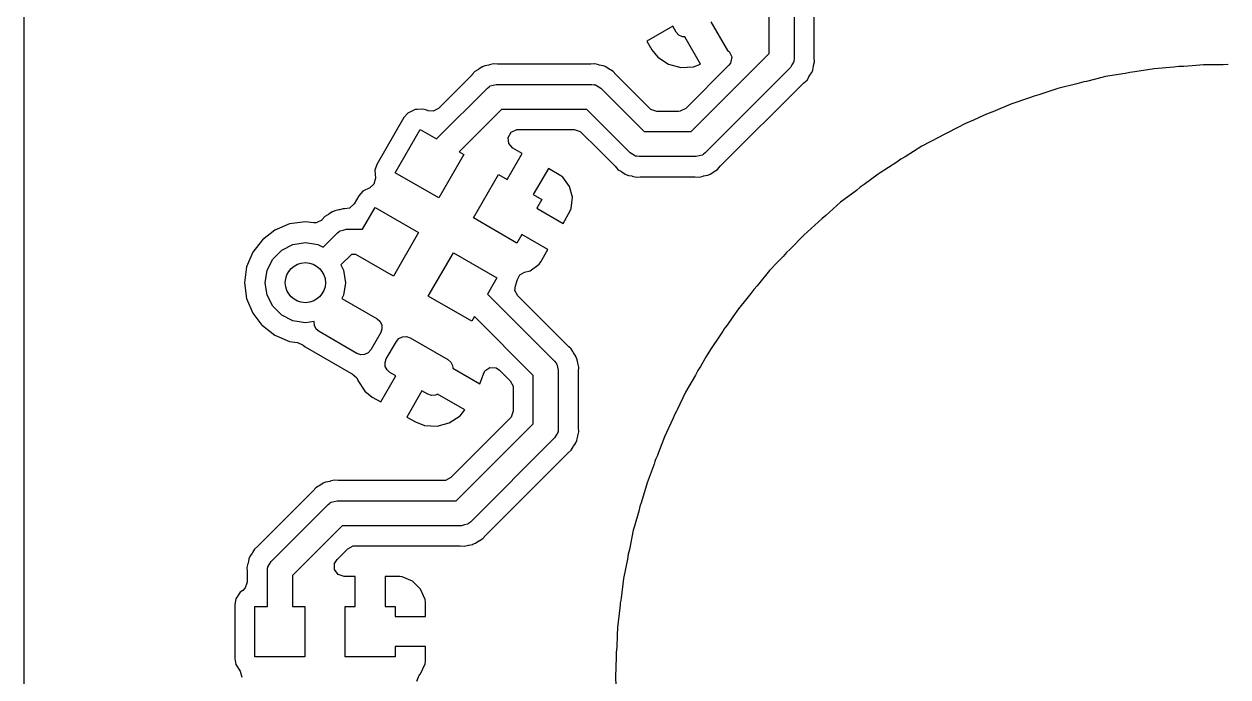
# Model space of a CAD drawing. Extents: x 2.677 to 3.622, y -2.835 to -1.89.
# Drawn here: x 2.6772 to 3.1495, y -2.3623 to -2.1061 of the extents above; entities that cross this region are included whole.
import ezdxf

# ---------------------------------------------------------------- set-up
doc = ezdxf.new("R2010")
doc.units = 0
doc.header["$MEASUREMENT"] = 0
doc.layers.add('BLACK', color=7, linetype='CONTINUOUS')

msp = doc.modelspace()

# ---------------------------------------------------------------- linework, layer by layer
at = {"layer": 'BLACK', "linetype": 'CONTINUOUS'}
for p, q in [((2.67719, -2.11282), (2.67719, -1.9685)), ((2.96949, -2.11765), (2.96949, -2.09692)), ((2.97933, -2.09488), (2.97933, -2.11969)), ((2.98722, -2.11904), (2.98722, -2.10125)), ((2.94667, -2.10521), (2.95317, -2.11645)), ((2.93175, -2.10691), (2.92152, -2.11282)), ((2.93308, -2.10921), (2.93175, -2.10691)), ((2.93409, -2.11037), (2.93308, -2.10921)), ((2.93547, -2.11105), (2.93409, -2.11037)), ((2.93645, -2.11111), (2.93547, -2.11105)), ((2.9426, -2.12177), (2.93645, -2.11111)), ((2.67719, -2.26027), (2.67719, -2.11282)), ((2.92152, -2.11282), (2.92347, -2.11619)), ((2.92347, -2.11619), (2.92582, -2.11909)), ((2.92582, -2.11909), (2.93, -2.12181)), ((2.93891, -2.14823), (2.96949, -2.11765)), ((2.95317, -2.11645), (2.9538, -2.1168)), ((2.9538, -2.1168), (2.95484, -2.11897)), ((2.95484, -2.11897), (2.9544, -2.12134)), ((2.97922, -2.12073), (2.97917, -2.12083)), ((2.97933, -2.11969), (2.97921, -2.12055)), ((2.97921, -2.12055), (2.97922, -2.12073)), ((2.98723, -2.11921), (2.98722, -2.11904)), ((2.98737, -2.12082), (2.98723, -2.11921)), ((2.85409, -2.12468), (2.85305, -2.12591)), ((2.8552, -2.12404), (2.85409, -2.12468)), ((2.85549, -2.12387), (2.8552, -2.12404)), ((2.85563, -2.12378), (2.85549, -2.12387)), ((2.85696, -2.12285), (2.85563, -2.12378)), ((2.85701, -2.12284), (2.85696, -2.12285)), ((2.85696, -2.12285), (2.85696, -2.12285)), ((2.85795, -2.12245), (2.85701, -2.12284)), ((2.858, -2.12242), (2.85795, -2.12245)), ((2.85959, -2.12214), (2.858, -2.12242)), ((2.858, -2.12242), (2.858, -2.12242)), ((2.85976, -2.1221), (2.85959, -2.12214)), ((2.86132, -2.12168), (2.85976, -2.1221)), ((2.86293, -2.12182), (2.86132, -2.12168)), ((2.86132, -2.12168), (2.86132, -2.12168)), ((2.8631, -2.12183), (2.86293, -2.12182)), ((2.89936, -2.12183), (2.8631, -2.12183)), ((2.89952, -2.12182), (2.89936, -2.12183)), ((2.90096, -2.1217), (2.89952, -2.12182)), ((2.90113, -2.12168), (2.90096, -2.1217)), ((2.90166, -2.12182), (2.90113, -2.12168)), ((2.90113, -2.12168), (2.90113, -2.12168)), ((2.90269, -2.1221), (2.90166, -2.12182)), ((2.90286, -2.12214), (2.90269, -2.1221)), ((2.90445, -2.12242), (2.90286, -2.12214)), ((2.9045, -2.12245), (2.90445, -2.12242)), ((2.90544, -2.12284), (2.9045, -2.12245)), ((2.9055, -2.12285), (2.90544, -2.12284)), ((2.90682, -2.12378), (2.9055, -2.12285)), ((2.9055, -2.12285), (2.9055, -2.12285)), ((2.90697, -2.12387), (2.90682, -2.12378)), ((2.90726, -2.12404), (2.90697, -2.12387)), ((2.90836, -2.12468), (2.90726, -2.12404)), ((2.9094, -2.12591), (2.90836, -2.12468)), ((2.93, -2.12181), (2.93, -2.12181)), ((2.93, -2.12181), (2.93482, -2.1231)), ((2.93482, -2.1231), (2.9398, -2.12284)), ((2.93482, -2.1231), (2.93482, -2.1231)), ((2.95373, -2.12224), (2.93678, -2.13919)), ((2.9398, -2.12284), (2.9426, -2.12177)), ((2.9398, -2.12284), (2.9398, -2.12284)), ((2.97789, -2.12316), (2.94442, -2.15663)), ((2.9544, -2.12134), (2.95373, -2.12224)), ((2.97847, -2.1221), (2.97789, -2.12316)), ((2.97913, -2.12107), (2.97847, -2.1221)), ((2.97917, -2.12083), (2.97913, -2.12107)), ((2.98528, -2.12651), (2.9862, -2.12518)), ((2.9862, -2.12518), (2.98622, -2.12513)), ((2.98622, -2.12513), (2.98661, -2.12419)), ((2.98661, -2.12419), (2.98664, -2.12414)), ((2.98664, -2.12414), (2.98692, -2.12254)), ((2.98664, -2.12414), (2.98664, -2.12414)), ((2.98664, -2.12414), (2.98664, -2.12414)), ((2.98692, -2.12254), (2.98695, -2.12238)), ((2.98695, -2.12238), (2.98737, -2.12082)), ((3.10917, -2.12545), (3.10153, -2.12669)), ((3.11046, -2.12518), (3.10917, -2.12545)), ((3.11107, -2.12506), (3.11046, -2.12518)), ((3.11298, -2.12483), (3.11107, -2.12506)), ((3.11107, -2.12506), (3.11107, -2.12506)), ((3.11107, -2.12506), (3.11107, -2.12506)), ((3.12063, -2.12359), (3.11298, -2.12483)), ((3.12836, -2.12296), (3.12063, -2.12359)), ((3.13027, -2.12273), (3.12836, -2.12296)), ((3.13114, -2.12269), (3.13027, -2.12273)), ((3.13027, -2.12273), (3.13027, -2.12273)), ((3.13027, -2.12273), (3.13027, -2.12273)), ((3.13027, -2.12273), (3.13027, -2.12273)), ((3.1322, -2.12265), (3.13114, -2.12269)), ((3.13703, -2.12226), (3.1322, -2.12265)), ((3.13993, -2.12203), (3.13703, -2.12226)), ((3.14768, -2.12203), (3.13993, -2.12203)), ((3.14961, -2.12195), (3.14768, -2.12203)), ((2.85294, -2.12604), (2.83979, -2.13918)), ((2.85305, -2.12591), (2.85294, -2.12604)), ((2.8601, -2.13033), (2.86129, -2.13007)), ((2.86129, -2.13007), (2.86245, -2.12972)), ((2.86245, -2.12972), (2.9, -2.12972)), ((2.9, -2.12972), (2.90087, -2.12985)), ((2.90087, -2.12985), (2.90105, -2.12984)), ((2.90105, -2.12984), (2.90114, -2.12989)), ((2.90114, -2.12989), (2.90139, -2.12992)), ((2.90139, -2.12992), (2.90241, -2.13058)), ((2.90952, -2.12604), (2.9094, -2.12591)), ((2.92267, -2.13919), (2.90952, -2.12604)), ((2.95046, -2.16176), (2.98302, -2.1292)), ((2.98302, -2.1292), (2.98314, -2.12909)), ((2.98314, -2.12909), (2.98438, -2.12805)), ((2.98438, -2.12805), (2.98519, -2.12665)), ((2.98519, -2.12665), (2.98528, -2.12651)), ((3.09025, -2.12947), (3.08273, -2.13132)), ((3.09211, -2.12893), (3.09025, -2.12947)), ((3.09298, -2.12875), (3.09211, -2.12893)), ((3.09211, -2.12893), (3.09211, -2.12893)), ((3.09211, -2.12893), (3.09211, -2.12893)), ((3.094, -2.12854), (3.09298, -2.12875)), ((3.10059, -2.12692), (3.094, -2.12854)), ((3.10153, -2.12669), (3.10059, -2.12692)), ((3.10153, -2.12669), (3.10153, -2.12669)), ((3.10153, -2.12669), (3.10153, -2.12669)), ((2.83906, -2.15109), (2.85897, -2.13117)), ((2.85897, -2.13117), (2.85968, -2.13064)), ((2.85968, -2.13064), (2.85979, -2.13051)), ((2.85979, -2.13051), (2.8599, -2.13048)), ((2.8599, -2.13048), (2.8601, -2.13033)), ((2.90241, -2.13058), (2.90348, -2.13117)), ((2.90348, -2.13117), (2.92054, -2.14823)), ((3.07353, -2.13431), (3.07172, -2.135)), ((3.07538, -2.13378), (3.07353, -2.13431)), ((3.08273, -2.13132), (3.07538, -2.13378)), ((2.83058, -2.13962), (2.82776, -2.14101)), ((2.83147, -2.13956), (2.83058, -2.13962)), ((2.83058, -2.13962), (2.83058, -2.13962)), ((2.83371, -2.13941), (2.83147, -2.13956)), ((2.83476, -2.13977), (2.83371, -2.13941)), ((2.83371, -2.13941), (2.83371, -2.13941)), ((2.83371, -2.13941), (2.83371, -2.13941)), ((2.83979, -2.13918), (2.83765, -2.14028)), ((2.86449, -2.13957), (2.84788, -2.15618)), ((2.89796, -2.13957), (2.86449, -2.13957)), ((2.91502, -2.15663), (2.89796, -2.13957)), ((2.92314, -2.13959), (2.92267, -2.13919)), ((2.92543, -2.14033), (2.92314, -2.13959)), ((2.93678, -2.13919), (2.93463, -2.14029)), ((3.06437, -2.13745), (3.05724, -2.14049)), ((3.07172, -2.135), (3.06437, -2.13745)), ((3.06437, -2.13745), (3.06437, -2.13745)), ((2.82621, -2.14277), (2.81559, -2.16117)), ((2.82776, -2.14101), (2.82621, -2.14277)), ((2.83579, -2.14012), (2.83476, -2.13977)), ((2.83765, -2.14028), (2.83579, -2.14012)), ((2.93402, -2.14033), (2.92543, -2.14033)), ((2.93463, -2.14029), (2.93402, -2.14033)), ((3.04965, -2.14373), (3.04656, -2.14504)), ((3.05369, -2.142), (3.04965, -2.14373)), ((3.05543, -2.14118), (3.05369, -2.142)), ((3.05724, -2.14049), (3.05543, -2.14118)), ((3.05543, -2.14118), (3.05543, -2.14118)), ((2.82282, -2.16444), (2.83266, -2.14739)), ((2.83266, -2.14739), (2.83906, -2.15109)), ((2.86713, -2.15055), (2.86834, -2.14846)), ((2.86834, -2.14846), (2.87054, -2.14748)), ((2.87054, -2.14748), (2.87094, -2.14746)), ((2.87094, -2.14746), (2.89308, -2.14746)), ((2.89308, -2.14746), (2.89537, -2.1482)), ((2.89537, -2.1482), (2.89583, -2.1486)), ((2.89583, -2.1486), (2.90243, -2.1552)), ((2.92054, -2.14823), (2.93891, -2.14823)), ((3.0397, -2.14864), (3.03795, -2.14947)), ((3.04656, -2.14504), (3.0397, -2.14864)), ((3.04656, -2.14504), (3.04656, -2.14504)), ((3.04656, -2.14504), (3.04656, -2.14504)), ((2.86738, -2.15294), (2.86713, -2.15055)), ((2.869, -2.15473), (2.86738, -2.15294)), ((3.03268, -2.15232), (3.02942, -2.15404)), ((3.03628, -2.15044), (3.03268, -2.15232)), ((3.03795, -2.14947), (3.03628, -2.15044)), ((3.03795, -2.14947), (3.03795, -2.14947)), ((2.84971, -2.15724), (2.83986, -2.17428)), ((2.84788, -2.15618), (2.84971, -2.15724)), ((2.86675, -2.16708), (2.87266, -2.15685)), ((2.87266, -2.15685), (2.869, -2.15473)), ((2.90243, -2.1552), (2.90899, -2.16176)), ((2.91609, -2.15721), (2.91502, -2.15663)), ((2.91712, -2.15787), (2.91609, -2.15721)), ((2.91736, -2.15791), (2.91712, -2.15787)), ((2.91746, -2.15796), (2.91736, -2.15791)), ((2.91763, -2.15795), (2.91746, -2.15796)), ((2.9185, -2.15807), (2.91763, -2.15795)), ((2.94094, -2.15807), (2.9185, -2.15807)), ((2.94211, -2.15773), (2.94094, -2.15807)), ((2.9433, -2.15747), (2.94211, -2.15773)), ((2.9435, -2.15732), (2.9433, -2.15747)), ((2.94361, -2.15729), (2.9435, -2.15732)), ((2.94372, -2.15716), (2.94361, -2.15729)), ((2.94442, -2.15663), (2.94372, -2.15716)), ((3.02287, -2.15818), (3.0212, -2.15914)), ((3.02942, -2.15404), (3.02287, -2.15818)), ((3.02942, -2.15404), (3.02942, -2.15404)), ((2.81559, -2.16117), (2.81484, -2.16339)), ((2.88289, -2.16275), (2.87698, -2.17298)), ((2.88783, -2.1656), (2.88289, -2.16275)), ((2.88289, -2.16275), (2.88289, -2.16275)), ((2.90899, -2.16176), (2.9091, -2.16188)), ((2.9091, -2.16188), (2.91014, -2.16312)), ((2.91014, -2.16312), (2.91061, -2.16339)), ((2.94791, -2.16393), (2.94931, -2.16312)), ((2.94931, -2.16312), (2.95035, -2.16188)), ((2.95035, -2.16188), (2.95046, -2.16176)), ((3.01961, -2.16024), (3.01306, -2.16438)), ((3.0212, -2.15914), (3.01961, -2.16024)), ((3.0212, -2.15914), (3.0212, -2.15914)), ((2.81504, -2.16654), (2.81445, -2.16888)), ((2.81484, -2.16339), (2.81484, -2.16339)), ((2.81484, -2.16339), (2.81504, -2.16654)), ((2.83986, -2.17428), (2.82282, -2.16444)), ((2.8535, -2.18216), (2.86335, -2.16511)), ((2.86335, -2.16511), (2.86675, -2.16708)), ((2.88783, -2.16561), (2.88783, -2.1656)), ((2.88862, -2.1662), (2.88783, -2.16561)), ((2.89123, -2.16976), (2.88862, -2.1662)), ((2.88862, -2.1662), (2.88862, -2.1662)), ((2.91061, -2.16339), (2.91154, -2.16393)), ((2.91154, -2.16393), (2.91168, -2.16402)), ((2.91168, -2.16402), (2.913, -2.16494)), ((2.913, -2.16494), (2.91306, -2.16496)), ((2.91306, -2.16496), (2.914, -2.16535)), ((2.914, -2.16535), (2.91405, -2.16538)), ((2.91405, -2.16538), (2.9144, -2.16544)), ((2.9144, -2.16544), (2.91564, -2.16566)), ((2.91564, -2.16566), (2.91581, -2.16569)), ((2.91581, -2.16569), (2.91737, -2.16611)), ((2.91737, -2.16611), (2.91898, -2.16597)), ((2.91898, -2.16597), (2.91915, -2.16596)), ((2.91915, -2.16596), (2.9403, -2.16596)), ((2.9403, -2.16596), (2.94047, -2.16597)), ((2.94047, -2.16597), (2.94208, -2.16611)), ((2.94208, -2.16611), (2.94364, -2.16569)), ((2.94364, -2.16569), (2.94381, -2.16566)), ((2.94381, -2.16566), (2.9454, -2.16538)), ((2.9454, -2.16538), (2.94545, -2.16535)), ((2.94545, -2.16535), (2.94639, -2.16496)), ((2.94639, -2.16496), (2.9464, -2.16496)), ((2.9464, -2.16496), (2.94644, -2.16494)), ((2.94644, -2.16494), (2.94777, -2.16402)), ((2.94777, -2.16402), (2.94791, -2.16393)), ((3.01229, -2.16496), (3.00686, -2.16904)), ((3.01306, -2.16438), (3.01229, -2.16496)), ((3.01306, -2.16438), (3.01306, -2.16438)), ((3.01306, -2.16438), (3.01306, -2.16438)), ((2.81004, -2.17169), (2.8085, -2.17346)), ((2.81288, -2.1703), (2.81004, -2.17169)), ((2.81445, -2.16888), (2.81288, -2.1703)), ((2.89237, -2.17403), (2.89123, -2.16976)), ((3.00378, -2.17136), (2.99758, -2.17601)), ((3.00527, -2.17013), (3.00378, -2.17136)), ((3.00686, -2.16904), (3.00527, -2.17013)), ((3.00527, -2.17013), (3.00527, -2.17013)), ((2.80664, -2.17667), (2.80485, -2.17828)), ((2.8085, -2.17346), (2.80664, -2.17667)), ((2.87698, -2.17298), (2.88039, -2.17495)), ((2.88039, -2.17495), (2.87842, -2.17836)), ((2.8919, -2.17842), (2.89237, -2.17403)), ((2.89237, -2.17403), (2.89237, -2.17403)), ((2.99758, -2.17601), (2.99178, -2.18115)), ((2.79522, -2.18156), (2.79418, -2.18279)), ((2.79639, -2.18087), (2.79522, -2.18156)), ((2.79661, -2.18075), (2.79639, -2.18087)), ((2.79676, -2.18066), (2.79661, -2.18075)), ((2.79808, -2.17973), (2.79676, -2.18066)), ((2.79814, -2.17972), (2.79808, -2.17973)), ((2.79808, -2.17973), (2.79808, -2.17973)), ((2.79908, -2.17933), (2.79814, -2.17972)), ((2.79913, -2.1793), (2.79908, -2.17933)), ((2.80072, -2.17902), (2.79913, -2.1793)), ((2.79913, -2.1793), (2.79913, -2.1793)), ((2.80089, -2.17898), (2.80072, -2.17902)), ((2.80245, -2.17856), (2.80089, -2.17898)), ((2.80293, -2.1786), (2.80245, -2.17856)), ((2.80245, -2.17856), (2.80245, -2.17856)), ((2.80485, -2.17828), (2.80293, -2.1786)), ((2.81002, -2.1866), (2.81494, -2.17808)), ((2.81494, -2.17808), (2.83199, -2.18792)), ((2.87055, -2.192), (2.8535, -2.18216)), ((2.87842, -2.17836), (2.88865, -2.18427)), ((2.88865, -2.18427), (2.8915, -2.17933)), ((2.8915, -2.17933), (2.8919, -2.17842)), ((2.8915, -2.17933), (2.8915, -2.17933)), ((2.8919, -2.17842), (2.8919, -2.17842)), ((2.99178, -2.18115), (2.99029, -2.18237)), ((2.77563, -2.1869), (2.77069, -2.19069)), ((2.78138, -2.18452), (2.77563, -2.1869)), ((2.77563, -2.1869), (2.77563, -2.1869)), ((2.78755, -2.18371), (2.78138, -2.18452)), ((2.78138, -2.18452), (2.78138, -2.18452)), ((2.7907, -2.18412), (2.78755, -2.18371)), ((2.78755, -2.18371), (2.78755, -2.18371)), ((2.79182, -2.18411), (2.7907, -2.18412)), ((2.79397, -2.18301), (2.79182, -2.18411)), ((2.79406, -2.18292), (2.79397, -2.18301)), ((2.79418, -2.18279), (2.79406, -2.18292)), ((2.80241, -2.18695), (2.80358, -2.1866)), ((2.80358, -2.1866), (2.81002, -2.1866)), ((2.88865, -2.18427), (2.88865, -2.18427)), ((2.98889, -2.18371), (2.98309, -2.18885)), ((2.99029, -2.18237), (2.98889, -2.18371)), ((2.77069, -2.19069), (2.7669, -2.19563)), ((2.77069, -2.19069), (2.77069, -2.19069)), ((2.79451, -2.19364), (2.8001, -2.18804)), ((2.8001, -2.18804), (2.8008, -2.18752)), ((2.8008, -2.18752), (2.80092, -2.18738)), ((2.80092, -2.18738), (2.80102, -2.18735)), ((2.80102, -2.18735), (2.80122, -2.1872)), ((2.80122, -2.1872), (2.80241, -2.18695)), ((2.83199, -2.18792), (2.82215, -2.20497)), ((2.87252, -2.18859), (2.87055, -2.192)), ((2.88275, -2.1945), (2.87252, -2.18859)), ((2.98309, -2.18885), (2.97773, -2.19444)), ((2.7669, -2.19563), (2.76452, -2.20138)), ((2.7669, -2.19563), (2.7669, -2.19563)), ((2.77481, -2.19829), (2.7783, -2.19481)), ((2.7783, -2.19481), (2.78269, -2.19257)), ((2.78269, -2.19257), (2.78755, -2.1918)), ((2.78755, -2.1918), (2.79242, -2.19257)), ((2.79242, -2.19257), (2.79451, -2.19364)), ((2.83579, -2.21284), (2.84563, -2.1958)), ((2.84563, -2.1958), (2.86268, -2.20564)), ((2.8799, -2.19943), (2.88275, -2.1945)), ((2.88275, -2.1945), (2.88275, -2.1945)), ((2.97633, -2.19577), (2.97505, -2.19722)), ((2.97773, -2.19444), (2.97633, -2.19577)), ((2.77258, -2.20268), (2.77481, -2.19829)), ((2.80562, -2.19645), (2.80147, -2.2006)), ((2.80147, -2.2006), (2.80253, -2.20268)), ((2.80738, -2.19645), (2.80562, -2.19645)), ((2.82215, -2.20497), (2.80738, -2.19645)), ((2.87574, -2.20284), (2.8793, -2.20023)), ((2.8793, -2.20023), (2.8799, -2.19943)), ((2.8793, -2.20023), (2.8793, -2.20023)), ((2.8799, -2.19943), (2.8799, -2.19943)), ((2.97293, -2.19943), (2.96969, -2.20281)), ((2.97505, -2.19722), (2.97293, -2.19943)), ((2.76452, -2.20138), (2.76371, -2.20755)), ((2.76452, -2.20138), (2.76452, -2.20138)), ((2.77181, -2.20755), (2.77258, -2.20268)), ((2.80253, -2.20268), (2.8033, -2.20755)), ((2.86268, -2.20564), (2.85898, -2.21203)), ((2.87082, -2.20634), (2.87169, -2.20452)), ((2.87169, -2.20452), (2.87351, -2.20343)), ((2.87351, -2.20343), (2.87574, -2.20284)), ((2.96968, -2.20281), (2.96478, -2.20881)), ((2.96969, -2.20281), (2.96968, -2.20281)), ((2.96968, -2.20281), (2.96968, -2.20281)), ((2.76371, -2.20755), (2.76371, -2.20755)), ((2.76371, -2.20755), (2.76452, -2.21372)), ((2.77258, -2.21242), (2.77181, -2.20755)), ((2.8033, -2.20755), (2.80253, -2.21242)), ((2.86979, -2.21063), (2.86995, -2.20876)), ((2.86995, -2.20876), (2.87066, -2.20669)), ((2.87066, -2.20669), (2.87078, -2.20632)), ((2.87066, -2.20669), (2.87066, -2.20669)), ((2.87078, -2.20632), (2.87082, -2.20634)), ((2.9635, -2.21026), (2.96234, -2.2118)), ((2.96478, -2.20881), (2.9635, -2.21026)), ((2.76452, -2.21372), (2.76452, -2.21372)), ((2.76452, -2.21372), (2.7669, -2.21947)), ((2.77481, -2.21681), (2.77258, -2.21242)), ((2.80253, -2.21242), (2.80187, -2.21372)), ((2.80187, -2.21372), (2.81568, -2.22169)), ((2.85283, -2.22269), (2.83579, -2.21284)), ((2.85898, -2.21203), (2.88537, -2.23842)), ((2.87089, -2.21277), (2.86979, -2.21063)), ((2.8905, -2.23238), (2.87089, -2.21277)), ((2.96077, -2.21372), (2.95744, -2.2178)), ((2.96234, -2.2118), (2.96077, -2.21372)), ((2.7669, -2.21947), (2.7669, -2.21947)), ((2.7669, -2.21947), (2.77051, -2.22418)), ((2.7783, -2.22029), (2.77481, -2.21681)), ((2.95744, -2.2178), (2.95523, -2.22101)), ((2.77051, -2.22418), (2.77069, -2.22441)), ((2.77069, -2.22441), (2.77563, -2.2282)), ((2.78269, -2.22253), (2.7783, -2.22029)), ((2.78755, -2.2233), (2.78269, -2.22253)), ((2.79107, -2.22274), (2.78755, -2.2233)), ((2.79104, -2.22284), (2.79107, -2.22274)), ((2.79114, -2.22437), (2.79104, -2.22284)), ((2.79182, -2.22575), (2.79114, -2.22437)), ((2.81568, -2.22169), (2.81683, -2.2227)), ((2.81683, -2.2227), (2.81751, -2.22408)), ((2.81751, -2.22408), (2.81761, -2.22561)), ((2.85389, -2.22086), (2.85283, -2.22269)), ((2.87697, -2.24394), (2.85389, -2.22086)), ((2.95304, -2.22418), (2.95229, -2.22518)), ((2.95523, -2.22101), (2.95304, -2.22418)), ((2.77563, -2.2282), (2.78138, -2.23058)), ((2.79297, -2.22677), (2.79182, -2.22575)), ((2.8078, -2.23533), (2.79297, -2.22677)), ((2.81712, -2.22707), (2.81318, -2.23389)), ((2.81761, -2.22561), (2.81712, -2.22707)), ((2.82427, -2.22946), (2.82565, -2.22878)), ((2.82565, -2.22878), (2.82718, -2.22868)), ((2.82718, -2.22868), (2.82863, -2.22917)), ((2.82863, -2.22917), (2.84346, -2.23773)), ((2.95026, -2.2282), (2.94645, -2.23373)), ((2.95085, -2.22736), (2.95026, -2.2282)), ((2.95138, -2.22652), (2.95085, -2.22736)), ((2.95188, -2.22572), (2.95138, -2.22652)), ((2.95229, -2.22518), (2.95188, -2.22572)), ((2.78138, -2.23058), (2.78442, -2.23098)), ((2.78442, -2.23098), (2.78645, -2.23196)), ((2.78645, -2.23196), (2.78646, -2.23195)), ((2.78646, -2.23195), (2.78649, -2.23198)), ((2.78649, -2.23198), (2.78659, -2.23202)), ((2.78659, -2.23202), (2.78667, -2.2321)), ((2.78667, -2.2321), (2.7867, -2.23212)), ((2.7867, -2.23212), (2.7867, -2.23212)), ((2.7867, -2.23212), (2.78749, -2.23272)), ((2.78749, -2.23272), (2.80539, -2.24305)), ((2.81318, -2.23389), (2.81217, -2.23504)), ((2.81932, -2.23743), (2.82325, -2.23061)), ((2.82325, -2.23061), (2.82427, -2.22946)), ((2.89062, -2.2325), (2.8905, -2.23238)), ((2.89089, -2.23272), (2.89062, -2.2325)), ((2.89186, -2.23353), (2.89089, -2.23272)), ((2.89248, -2.23462), (2.89186, -2.23353)), ((2.89186, -2.23353), (2.89186, -2.23353)), ((2.94645, -2.23373), (2.94487, -2.23646)), ((2.80926, -2.23582), (2.8078, -2.23533)), ((2.81079, -2.23572), (2.80926, -2.23582)), ((2.81217, -2.23504), (2.81079, -2.23572)), ((2.81882, -2.23889), (2.81932, -2.23743)), ((2.81892, -2.24042), (2.81882, -2.23889)), ((2.84346, -2.23773), (2.84462, -2.23875)), ((2.84462, -2.23875), (2.8453, -2.24012)), ((2.88537, -2.23842), (2.8859, -2.23912)), ((2.89267, -2.23493), (2.89248, -2.23462)), ((2.89276, -2.23508), (2.89267, -2.23493)), ((2.89368, -2.2364), (2.89276, -2.23508)), ((2.8937, -2.23646), (2.89368, -2.2364)), ((2.89368, -2.2364), (2.89368, -2.2364)), ((2.89368, -2.2364), (2.89368, -2.2364)), ((2.89409, -2.2374), (2.8937, -2.23646)), ((2.89412, -2.23745), (2.89409, -2.2374)), ((2.89418, -2.23781), (2.89412, -2.23745)), ((2.8944, -2.23904), (2.89418, -2.23781)), ((2.94487, -2.23646), (2.94257, -2.24044)), ((2.80539, -2.24305), (2.80539, -2.24305)), ((2.80539, -2.24305), (2.80594, -2.24329)), ((2.80594, -2.24329), (2.80774, -2.24488)), ((2.8196, -2.2418), (2.81892, -2.24042)), ((2.82076, -2.24281), (2.8196, -2.2418)), ((2.82306, -2.24414), (2.82076, -2.24281)), ((2.8453, -2.24012), (2.84536, -2.2411)), ((2.84536, -2.2411), (2.85602, -2.24725)), ((2.85719, -2.24417), (2.85796, -2.24218)), ((2.85796, -2.24218), (2.85998, -2.24087)), ((2.85998, -2.24087), (2.86238, -2.24099)), ((2.86238, -2.24099), (2.86374, -2.24187)), ((2.86374, -2.24187), (2.86793, -2.24607)), ((2.8859, -2.23912), (2.88603, -2.23924)), ((2.88603, -2.23924), (2.88606, -2.23934)), ((2.88606, -2.23934), (2.88621, -2.23954)), ((2.88621, -2.23954), (2.88647, -2.24073)), ((2.88647, -2.24073), (2.88681, -2.2419)), ((2.88681, -2.2419), (2.88681, -2.26496)), ((2.89443, -2.2392), (2.8944, -2.23904)), ((2.89485, -2.24076), (2.89443, -2.2392)), ((2.8947, -2.24254), (2.89471, -2.24237)), ((2.8947, -2.26432), (2.8947, -2.24254)), ((2.89471, -2.24237), (2.89485, -2.24076)), ((2.94154, -2.24208), (2.94064, -2.24379)), ((2.94257, -2.24044), (2.94154, -2.24208)), ((2.80774, -2.24488), (2.80815, -2.24585)), ((2.80815, -2.24585), (2.80816, -2.24588)), ((2.80816, -2.24588), (2.80816, -2.24588)), ((2.80816, -2.24588), (2.81088, -2.25007)), ((2.81715, -2.25437), (2.82306, -2.24414)), ((2.85602, -2.24725), (2.85709, -2.24446)), ((2.85709, -2.24443), (2.8571, -2.2444)), ((2.85709, -2.24446), (2.85709, -2.24443)), ((2.85709, -2.24446), (2.85709, -2.24446)), ((2.8571, -2.2444), (2.85716, -2.24416)), ((2.85716, -2.24416), (2.85719, -2.24417)), ((2.86793, -2.24607), (2.86903, -2.24821)), ((2.86903, -2.24821), (2.86907, -2.24882)), ((2.87697, -2.26292), (2.87697, -2.24394)), ((2.94064, -2.24379), (2.93677, -2.2505)), ((2.81088, -2.25007), (2.81378, -2.25242)), ((2.81378, -2.25242), (2.81378, -2.25242)), ((2.81378, -2.25242), (2.81715, -2.25437)), ((2.83329, -2.25004), (2.82738, -2.26027)), ((2.83559, -2.25137), (2.83329, -2.25004)), ((2.83705, -2.25187), (2.83559, -2.25137)), ((2.83858, -2.25176), (2.83705, -2.25187)), ((2.83946, -2.25133), (2.83858, -2.25176)), ((2.85011, -2.25748), (2.83946, -2.25133)), ((2.86907, -2.24882), (2.86907, -2.25804)), ((2.93677, -2.2505), (2.93345, -2.2575)), ((2.84823, -2.25981), (2.85011, -2.25748)), ((2.93345, -2.2575), (2.93316, -2.25804)), ((2.67719, -2.4093), (2.67719, -2.26027)), ((2.82738, -2.26027), (2.82738, -2.26027)), ((2.82738, -2.26027), (2.83076, -2.26222)), ((2.83076, -2.26222), (2.83424, -2.26356)), ((2.84404, -2.26253), (2.84823, -2.25981)), ((2.86793, -2.26079), (2.84465, -2.28407)), ((2.86833, -2.26033), (2.86793, -2.26079)), ((2.86907, -2.25804), (2.86833, -2.26033)), ((2.93179, -2.26099), (2.92847, -2.26799)), ((2.93255, -2.25921), (2.93179, -2.26099)), ((2.93316, -2.25804), (2.93255, -2.25921)), ((2.93255, -2.25921), (2.93255, -2.25921)), ((2.83424, -2.26356), (2.83424, -2.26356)), ((2.83424, -2.26356), (2.83923, -2.26382)), ((2.83923, -2.26382), (2.84404, -2.26253)), ((2.83923, -2.26382), (2.83923, -2.26382)), ((2.84404, -2.26253), (2.84404, -2.26253)), ((2.84678, -2.29311), (2.87697, -2.26292)), ((2.88661, -2.26635), (2.88595, -2.26737)), ((2.88665, -2.2661), (2.88661, -2.26635)), ((2.8867, -2.26601), (2.88665, -2.2661)), ((2.88681, -2.26496), (2.88669, -2.26583)), ((2.88669, -2.26583), (2.8867, -2.26601)), ((2.89443, -2.26766), (2.89485, -2.26609)), ((2.89471, -2.26449), (2.8947, -2.26432)), ((2.89485, -2.26609), (2.89471, -2.26449)), ((2.88537, -2.26844), (2.8523, -2.30151)), ((2.88595, -2.26737), (2.88537, -2.26844)), ((2.89186, -2.27332), (2.89267, -2.27193)), ((2.89267, -2.27193), (2.89276, -2.27178)), ((2.89276, -2.27178), (2.89323, -2.27111)), ((2.89323, -2.27111), (2.89368, -2.27046)), ((2.89368, -2.27046), (2.8937, -2.2704)), ((2.8937, -2.2704), (2.89409, -2.26946)), ((2.89409, -2.26946), (2.89412, -2.26941)), ((2.89412, -2.26941), (2.8944, -2.26782)), ((2.8944, -2.26782), (2.89443, -2.26766)), ((2.92847, -2.26799), (2.92572, -2.27523)), ((2.85834, -2.30664), (2.8905, -2.27448)), ((2.8905, -2.27448), (2.89062, -2.27436)), ((2.89062, -2.27436), (2.89186, -2.27332)), ((2.92568, -2.27533), (2.92496, -2.27701)), ((2.92572, -2.27523), (2.92568, -2.27533)), ((2.92435, -2.27884), (2.9216, -2.28609)), ((2.92473, -2.2777), (2.92435, -2.27884)), ((2.92496, -2.27701), (2.92473, -2.2777)), ((2.7955, -2.28583), (2.79456, -2.28622)), ((2.79555, -2.2858), (2.7955, -2.28583)), ((2.79714, -2.28552), (2.79555, -2.2858)), ((2.79555, -2.2858), (2.79555, -2.2858)), ((2.79731, -2.28549), (2.79714, -2.28552)), ((2.79887, -2.28507), (2.79731, -2.28549)), ((2.80048, -2.28521), (2.79887, -2.28507)), ((2.79887, -2.28507), (2.79887, -2.28507)), ((2.80064, -2.28522), (2.80048, -2.28521)), ((2.8419, -2.28522), (2.80064, -2.28522)), ((2.84251, -2.28517), (2.8419, -2.28522)), ((2.84465, -2.28407), (2.84251, -2.28517)), ((2.9216, -2.28609), (2.91945, -2.29353)), ((2.9216, -2.28609), (2.9216, -2.28609)), ((2.79048, -2.28943), (2.76895, -2.31096)), ((2.7906, -2.2893), (2.79048, -2.28943)), ((2.79164, -2.28806), (2.7906, -2.2893)), ((2.79271, -2.28744), (2.79164, -2.28806)), ((2.79303, -2.28726), (2.79271, -2.28744)), ((2.79318, -2.28716), (2.79303, -2.28726)), ((2.7945, -2.28624), (2.79318, -2.28716)), ((2.79456, -2.28622), (2.7945, -2.28624)), ((2.7945, -2.28624), (2.7945, -2.28624)), ((2.77408, -2.31699), (2.79652, -2.29455)), ((2.79652, -2.29455), (2.79722, -2.29402)), ((2.79722, -2.29402), (2.79734, -2.29389)), ((2.79734, -2.29389), (2.79744, -2.29386)), ((2.79744, -2.29386), (2.79764, -2.29371)), ((2.79764, -2.29371), (2.79883, -2.29345)), ((2.79883, -2.29345), (2.8, -2.29311)), ((2.8, -2.29311), (2.84678, -2.29311)), ((2.91884, -2.29536), (2.91838, -2.29724)), ((2.91945, -2.29353), (2.91884, -2.29536)), ((2.91838, -2.29724), (2.91666, -2.30315)), ((2.80204, -2.30295), (2.78248, -2.32251)), ((2.84882, -2.30295), (2.80204, -2.30295)), ((2.84999, -2.30261), (2.84882, -2.30295)), ((2.85118, -2.30235), (2.84999, -2.30261)), ((2.85138, -2.3022), (2.85118, -2.30235)), ((2.85148, -2.30217), (2.85138, -2.3022)), ((2.8516, -2.30204), (2.85148, -2.30217)), ((2.8523, -2.30151), (2.8516, -2.30204)), ((2.91621, -2.30474), (2.91467, -2.31227)), ((2.91622, -2.30468), (2.91621, -2.30474)), ((2.91666, -2.30315), (2.91622, -2.30468)), ((2.85432, -2.30982), (2.85564, -2.3089)), ((2.85564, -2.3089), (2.85578, -2.30881)), ((2.85578, -2.30881), (2.85718, -2.308)), ((2.85718, -2.308), (2.85822, -2.30676)), ((2.85822, -2.30676), (2.85834, -2.30664)), ((2.76669, -2.31365), (2.766, -2.31464)), ((2.76678, -2.31351), (2.76669, -2.31365)), ((2.76759, -2.31211), (2.76678, -2.31351)), ((2.76883, -2.31107), (2.76759, -2.31211)), ((2.76759, -2.31211), (2.76759, -2.31211)), ((2.76895, -2.31096), (2.76883, -2.31107)), ((2.79997, -2.31618), (2.80417, -2.31199)), ((2.80417, -2.31199), (2.80631, -2.31089)), ((2.80631, -2.31089), (2.80692, -2.31085)), ((2.80692, -2.31085), (2.84817, -2.31085)), ((2.84817, -2.31085), (2.84834, -2.31085)), ((2.84834, -2.31085), (2.84995, -2.31099)), ((2.84995, -2.31099), (2.85151, -2.31058)), ((2.85151, -2.31058), (2.85168, -2.31054)), ((2.85168, -2.31054), (2.85327, -2.31026)), ((2.85327, -2.31026), (2.85332, -2.31023)), ((2.85332, -2.31023), (2.85426, -2.30984)), ((2.85426, -2.30984), (2.85427, -2.30984)), ((2.85427, -2.30984), (2.85432, -2.30982)), ((2.91421, -2.31415), (2.9139, -2.31605)), ((2.91467, -2.31227), (2.91421, -2.31415)), ((2.91421, -2.31415), (2.91421, -2.31415)), ((2.91421, -2.31415), (2.91421, -2.31415)), ((2.76501, -2.31778), (2.7646, -2.31934)), ((2.76505, -2.31761), (2.76501, -2.31778)), ((2.76533, -2.31602), (2.76505, -2.31761)), ((2.76536, -2.31597), (2.76533, -2.31602)), ((2.76533, -2.31602), (2.76533, -2.31602)), ((2.76575, -2.31503), (2.76536, -2.31597)), ((2.76577, -2.31497), (2.76575, -2.31503)), ((2.766, -2.31464), (2.76577, -2.31497)), ((2.76577, -2.31497), (2.76577, -2.31497)), ((2.7728, -2.31933), (2.77284, -2.31909)), ((2.77284, -2.31909), (2.7735, -2.31806)), ((2.7735, -2.31806), (2.77408, -2.31699)), ((2.79902, -2.31773), (2.79997, -2.31618)), ((2.79902, -2.32014), (2.79902, -2.31773)), ((2.9139, -2.31605), (2.91235, -2.32365)), ((2.7646, -2.31934), (2.7646, -2.31934)), ((2.7646, -2.31934), (2.76474, -2.32095)), ((2.76474, -2.32095), (2.76474, -2.32112)), ((2.76474, -2.32112), (2.76474, -2.32505)), ((2.77264, -2.32047), (2.77276, -2.3196)), ((2.77264, -2.33465), (2.77264, -2.32047)), ((2.77275, -2.31943), (2.7728, -2.31933)), ((2.77276, -2.3196), (2.77275, -2.31943)), ((2.78248, -2.32251), (2.78248, -2.33465)), ((2.80044, -2.32209), (2.79902, -2.32014)), ((2.80273, -2.32283), (2.80044, -2.32209)), ((2.80709, -2.32283), (2.80273, -2.32283)), ((2.80709, -2.33465), (2.80709, -2.32283)), ((2.80709, -2.32283), (2.80709, -2.32283)), ((2.8189, -2.32283), (2.8189, -2.33465)), ((2.8246, -2.32283), (2.8189, -2.32283)), ((2.8189, -2.32283), (2.8189, -2.32283)), ((2.82559, -2.32295), (2.8246, -2.32283)), ((2.82963, -2.32473), (2.82559, -2.32295)), ((2.91235, -2.32365), (2.91141, -2.33134)), ((2.76301, -2.3283), (2.76203, -2.32895)), ((2.764, -2.32735), (2.76301, -2.3283)), ((2.76474, -2.32505), (2.764, -2.32735)), ((2.83275, -2.32786), (2.82963, -2.32473)), ((2.83453, -2.33189), (2.83275, -2.32786)), ((2.76028, -2.33157), (2.75982, -2.33387)), ((2.76203, -2.32895), (2.76028, -2.33157)), ((2.76028, -2.33157), (2.76028, -2.33157)), ((2.76203, -2.32895), (2.76203, -2.32895)), ((2.83465, -2.33288), (2.83453, -2.33189)), ((2.83465, -2.33858), (2.83465, -2.33288)), ((2.83465, -2.33288), (2.83465, -2.33288)), ((2.9111, -2.33325), (2.91104, -2.33398)), ((2.91116, -2.33288), (2.9111, -2.33325)), ((2.91141, -2.33134), (2.91116, -2.33288)), ((2.75982, -2.33387), (2.75982, -2.33387)), ((2.75982, -2.33387), (2.75982, -2.35511)), ((2.76772, -2.35433), (2.76772, -2.33465)), ((2.76772, -2.33465), (2.77264, -2.33465)), ((2.78248, -2.33465), (2.7874, -2.33465)), ((2.7874, -2.33465), (2.7874, -2.35433)), ((2.80315, -2.35433), (2.80315, -2.33465)), ((2.80315, -2.33465), (2.80709, -2.33465)), ((2.8189, -2.33465), (2.82283, -2.33465)), ((2.82283, -2.33465), (2.82283, -2.33858)), ((2.91095, -2.33517), (2.91001, -2.34286)), ((2.91104, -2.33398), (2.91095, -2.33517)), ((2.82283, -2.33858), (2.83465, -2.33858)), ((2.83465, -2.33858), (2.83465, -2.33858)), ((2.90989, -2.34588), (2.9097, -2.35061)), ((2.91001, -2.34286), (2.90989, -2.34588)), ((2.91001, -2.34286), (2.91001, -2.34286)), ((2.83465, -2.35039), (2.82283, -2.35039)), ((2.82283, -2.35039), (2.82283, -2.35433)), ((2.83465, -2.35609), (2.83465, -2.35039)), ((2.83465, -2.35039), (2.83465, -2.35039)), ((2.9097, -2.35061), (2.90955, -2.35253)), ((2.75982, -2.35511), (2.75982, -2.35511)), ((2.75982, -2.35511), (2.76028, -2.35741)), ((2.7874, -2.35433), (2.76772, -2.35433)), ((2.82283, -2.35433), (2.80315, -2.35433)), ((2.83453, -2.35708), (2.83465, -2.35609)), ((2.83465, -2.35609), (2.83465, -2.35609)), ((2.90955, -2.35446), (2.90923, -2.3622)), ((2.90955, -2.35253), (2.90955, -2.35253)), ((2.90955, -2.35253), (2.90955, -2.35446)), ((2.76028, -2.35741), (2.76028, -2.35741)), ((2.76028, -2.35741), (2.76204, -2.36004)), ((2.76204, -2.36004), (2.76269, -2.36236)), ((2.83218, -2.36172), (2.83248, -2.36139)), ((2.83248, -2.36139), (2.83275, -2.36112)), ((2.83275, -2.36112), (2.83453, -2.35708)), ((2.83134, -2.36398), (2.832, -2.3622)), ((2.832, -2.3622), (2.83218, -2.36172)), ((2.90923, -2.3622), (2.90952, -2.3693))]:
    msp.add_line(p, q, dxfattribs=at)
at = {"layer": 'BLACK'}
msp.add_circle((2.78755, -2.20755), 0.00787, dxfattribs=at)

doc.saveas('drawing.dxf')
